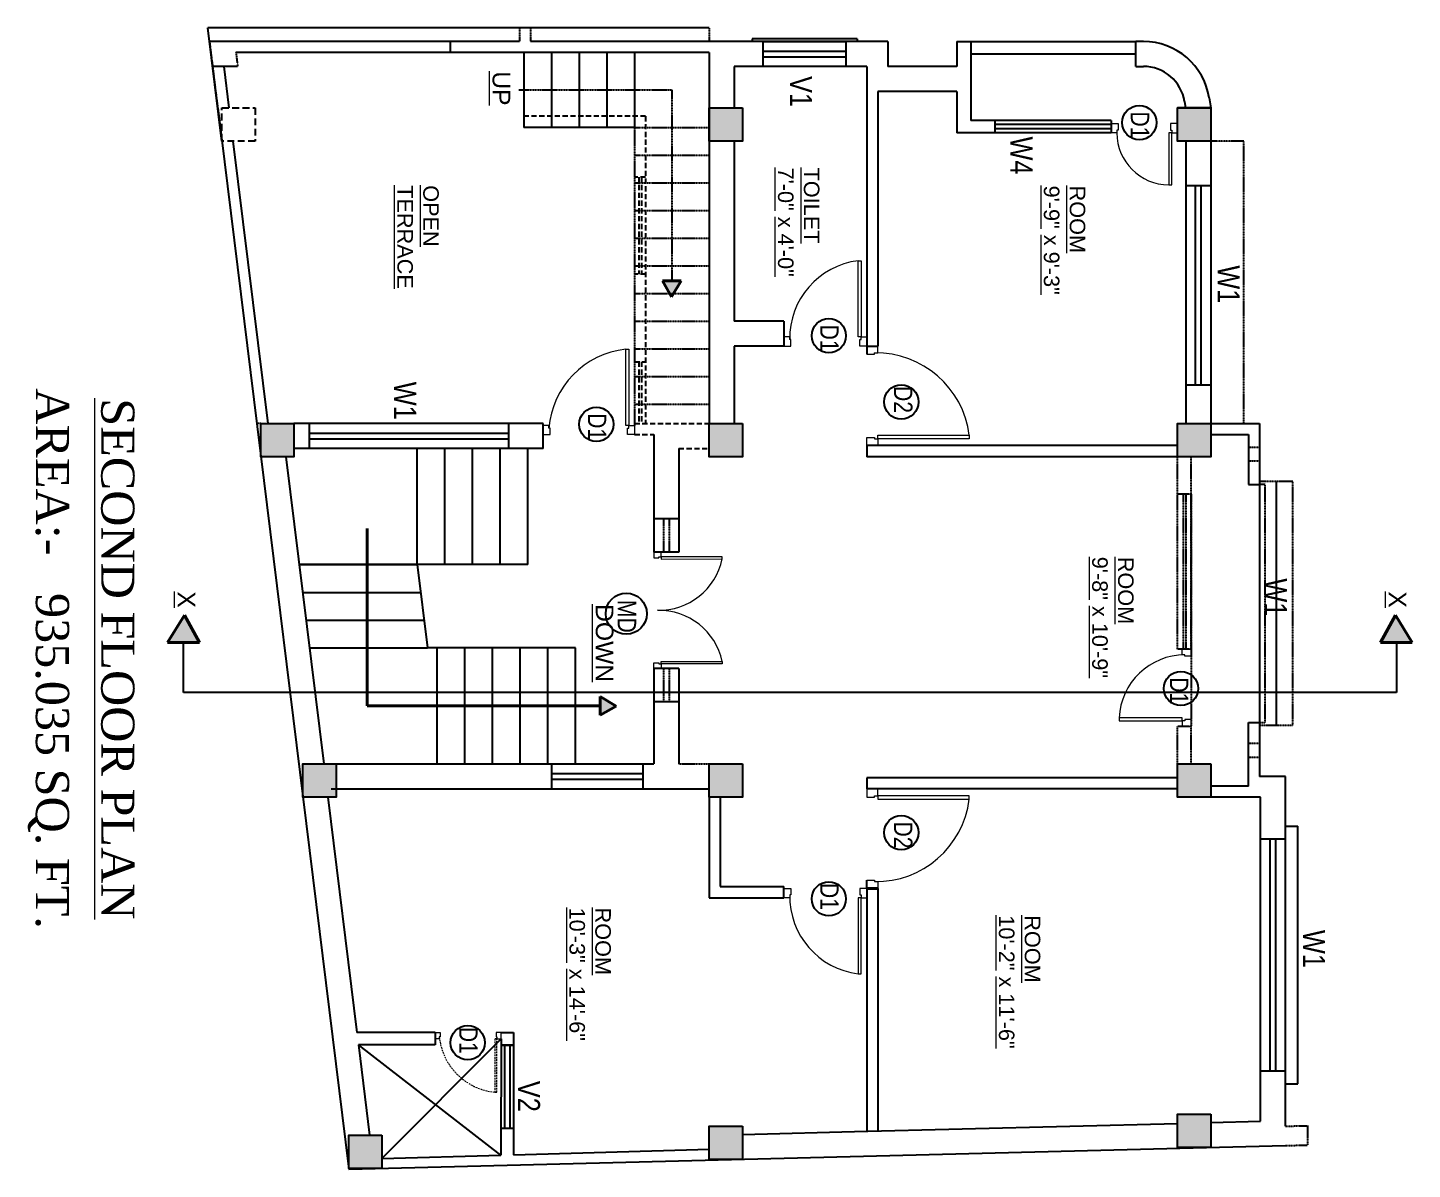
# Model space of a CAD drawing. Header units: inches. Extents: x -111 to 45239, y -6849 to 1261.
# Drawn here: x 19684 to 20184, y -1807 to -1394 of the extents above; entities that cross this region are included whole.
import ezdxf

# ---------------------------------------------------------------- set-up
doc = ezdxf.new("R2010")
doc.units = ezdxf.units.IN
doc.header["$LTSCALE"] = 0.5
doc.header["$MEASUREMENT"] = 0
for name, pattern in [('DASH', [0.35, 0.25, -0.1]), ('DASHED2', [0.375, 0.25, -0.125]), ('HIDDEN', [0.375, 0.25, -0.125])]:
    doc.linetypes.add(name, pattern=pattern)
for name, color, linetype, lineweight in [('door', 202, 'Continuous', 5), ('TEXT', 220, 'Continuous', 9), ('Text 0.200', 122, 'Continuous', 20), ('Toilet', 7, 'Continuous', 25), ('wall', 20, 'Continuous', 40)]:
    doc.layers.add(name, color=color, linetype=linetype, lineweight=lineweight)
doc.styles.add('ordinary', font='ARIALN.TTF')
doc.styles.get("Standard").update_dxf_attribs({"font": 'arial.ttf'})

msp = doc.modelspace()

# ---------------------------------------------------------------- hatches: boundary and pattern name
at = {"layer": 'Toilet'}
for points in [[(19942, -1435.12), (19942, -1423.12), (19930, -1423.12), (19930, -1435.12)], [(20111.25, -1435.12), (20111.25, -1423.12), (20099.25, -1423.12), (20099.25, -1435.12)], [(19779.91, -1549.12), (19779.91, -1537.12), (19767.91, -1537.12), (19767.91, -1549.12)], [(19942, -1549.12), (19942, -1537.12), (19930, -1537.12), (19930, -1549.12)], [(20111.25, -1549.12), (20111.25, -1537.12), (20099.25, -1537.12), (20099.25, -1549.12)], [(19795.11, -1672.12), (19795.11, -1660.12), (19783.11, -1660.12), (19783.11, -1672.12)], [(19942, -1672.12), (19942, -1660.12), (19930, -1660.12), (19930, -1672.12)], [(20111.25, -1672.12), (20111.25, -1660.12), (20099.25, -1660.12), (20099.25, -1672.12)], [(19942, -1802.97), (19942, -1790.97), (19930, -1790.97), (19930, -1802.97)], [(20111.25, -1798.69), (20111.25, -1786.69), (20099.25, -1786.69), (20099.25, -1798.69)], [(19811.72, -1806.26), (19811.72, -1794.26), (19799.72, -1794.26), (19799.72, -1806.26)]]:
    msp.add_hatch(color=1, dxfattribs=at).paths.add_polyline_path(points)
at = {"layer": 'wall', "ltscale": 5}
h = msp.add_hatch(color=2, dxfattribs=at)
h.dxf.hatch_style = 1
h.paths.add_polyline_path([(19916.31, -1491.37), (19919.89, -1485.62), (19913.1, -1485.62)])
h = msp.add_hatch(color=2, dxfattribs=at)
h.dxf.hatch_style = 1
h.paths.add_polyline_path([(19740.32, -1606.42), (19734.24, -1616.19), (19745.77, -1616.19)])
h = msp.add_hatch(color=2, dxfattribs=at)
h.dxf.hatch_style = 1
h.paths.add_polyline_path([(20178.04, -1606.42), (20184.12, -1616.19), (20172.59, -1616.19)])
h = msp.add_hatch(color=2, dxfattribs=at)
h.dxf.hatch_style = 1
h.paths.add_polyline_path([(19896.33, -1639.3), (19890.58, -1635.73), (19890.58, -1642.51)])

# ---------------------------------------------------------------- linework, layer by layer
at = {"layer": 'door', "ltscale": 0.5}
for p, q in [((20096.11, -1432.12), (20096.11, -1450.9)), ((20097.15, -1432.12), (20099.23, -1432.12)), ((20097.15, -1432.12), (20099.23, -1432.12)), ((20096.11, -1450.9), (20097.15, -1450.9)), ((19984.9, -1505.79), (19986.98, -1505.79)), ((19984.9, -1505.79), (19986.98, -1505.79)), ((19900.91, -1537.79), (19903, -1537.79)), ((19900.91, -1537.79), (19903, -1537.79)), ((19990.98, -1542.62), (19990.98, -1545.12)), ((19990.98, -1542.62), (19990.98, -1545.12)), ((19912.67, -1585.27), (19912.66, -1583.61)), ((19912.67, -1585.27), (19912.66, -1583.61)), ((19912.66, -1623.96), (19912.66, -1625.63)), ((19912.66, -1623.96), (19912.66, -1625.63)), ((20078.14, -1643.5), (20078.14, -1644.54)), ((20100.91, -1644.54), (20100.91, -1646.62)), ((20100.91, -1644.54), (20100.91, -1646.62)), ((19990.98, -1671.62), (19990.98, -1669.12)), ((19990.98, -1671.62), (19990.98, -1669.12)), ((19984.9, -1708.45), (19986.98, -1708.45)), ((19984.9, -1708.45), (19986.98, -1708.45)), ((19853.29, -1759.44), (19854.75, -1759.44)), ((19853.29, -1759.44), (19854.75, -1759.44))]:
    msp.add_line(p, q, dxfattribs=at)
for points in [[(20077.33, -1432.12), (20075.25, -1432.12), (20075.25, -1428.79), (20077.75, -1428.79), (20077.75, -1431.08), (20077.33, -1431.08)], [(20077.33, -1432.12), (20075.25, -1432.12), (20075.25, -1428.79), (20077.75, -1428.79), (20077.75, -1431.08), (20077.33, -1431.08)], [(19984.9, -1478.3), (19984.9, -1505.79), (19983.86, -1505.79), (19983.86, -1478.3)], [(19984.9, -1478.3), (19984.9, -1505.79), (19983.86, -1505.79), (19983.86, -1478.3)], [(19959.08, -1505.79), (19957, -1505.79), (19957, -1509.12), (19959.49, -1509.12), (19959.49, -1506.83), (19959.08, -1506.83)], [(19959.08, -1505.79), (19957, -1505.79), (19957, -1509.12), (19959.49, -1509.12), (19959.49, -1506.83), (19959.08, -1506.83)], [(19900.91, -1510.3), (19900.91, -1537.79), (19899.87, -1537.79), (19899.87, -1510.3)], [(19900.91, -1510.3), (19900.91, -1537.79), (19899.87, -1537.79), (19899.87, -1510.3)], [(19990.98, -1511.62), (19990.98, -1509.12), (19986.98, -1509.12), (19986.98, -1512.12), (19989.73, -1512.12), (19989.73, -1511.62)], [(19990.98, -1511.62), (19990.98, -1509.12), (19986.98, -1509.12), (19986.98, -1512.12), (19989.73, -1512.12), (19989.73, -1511.62)], [(19872.09, -1537.79), (19870.01, -1537.79), (19870.01, -1541.12), (19872.51, -1541.12), (19872.51, -1538.83), (19872.09, -1538.83)], [(19872.09, -1537.79), (19870.01, -1537.79), (19870.01, -1541.12), (19872.51, -1541.12), (19872.51, -1538.83), (19872.09, -1538.83)], [(20023.98, -1542.62), (19990.98, -1542.62), (19990.98, -1541.37), (20023.98, -1541.37)], [(20023.98, -1542.62), (19990.98, -1542.62), (19990.98, -1541.37), (20023.98, -1541.37)], [(19934.68, -1585.24), (19912.67, -1585.27), (19912.67, -1586.11), (19934.68, -1586.07)], [(19934.68, -1585.24), (19912.67, -1585.27), (19912.67, -1586.11), (19934.68, -1586.07)], [(20100.91, -1620.7), (20100.91, -1618.62), (20104.25, -1618.62), (20104.25, -1621.12), (20101.96, -1621.12), (20101.96, -1620.7)], [(20100.91, -1620.7), (20100.91, -1618.62), (20104.25, -1618.62), (20104.25, -1621.12), (20101.96, -1621.12), (20101.96, -1620.7)], [(19934.67, -1623.93), (19912.66, -1623.96), (19912.66, -1623.13), (19934.67, -1623.09)], [(19934.67, -1623.93), (19912.66, -1623.96), (19912.66, -1623.13), (19934.67, -1623.09)], [(20023.98, -1671.62), (19990.98, -1671.62), (19990.98, -1672.87), (20023.98, -1672.87)], [(20023.98, -1671.62), (19990.98, -1671.62), (19990.98, -1672.87), (20023.98, -1672.87)], [(19959.08, -1708.45), (19957, -1708.45), (19957, -1705.12), (19959.49, -1705.12), (19959.49, -1707.41), (19959.08, -1707.41)], [(19959.08, -1708.45), (19957, -1708.45), (19957, -1705.12), (19959.49, -1705.12), (19959.49, -1707.41), (19959.08, -1707.41)], [(19990.98, -1702.62), (19990.98, -1705.12), (19986.98, -1705.12), (19986.98, -1702.12), (19989.73, -1702.12), (19989.73, -1702.62)], [(19990.98, -1702.62), (19990.98, -1705.12), (19986.98, -1705.12), (19986.98, -1702.12), (19989.73, -1702.12), (19989.73, -1702.62)], [(19984.9, -1735.94), (19984.9, -1708.45), (19983.86, -1708.45), (19983.86, -1735.94)], [(19984.9, -1735.94), (19984.9, -1708.45), (19983.86, -1708.45), (19983.86, -1735.94)], [(19832.44, -1759.44), (19830.98, -1759.44), (19830.98, -1757.11), (19832.73, -1757.11), (19832.73, -1758.71), (19832.44, -1758.71)], [(19832.44, -1759.44), (19830.98, -1759.44), (19830.98, -1757.11), (19832.73, -1757.11), (19832.73, -1758.71), (19832.44, -1758.71)]]:
    msp.add_lwpolyline(points, close=True, dxfattribs=at)
for points in [[(20099.23, -1432.12), (20099.23, -1428.79), (20096.74, -1428.79), (20096.74, -1431.08), (20097.15, -1431.08), (20097.15, -1432.12)], [(20099.23, -1432.12), (20099.23, -1428.79), (20096.74, -1428.79), (20096.74, -1431.08), (20097.15, -1431.08), (20097.15, -1432.12)], [(20097.15, -1450.9), (20097.15, -1432.12), (20096.11, -1432.12), (20096.11, -1450.9)], [(20097.15, -1450.9), (20097.15, -1432.12), (20096.11, -1432.12), (20096.11, -1450.9)], [(19986.98, -1505.79), (19986.98, -1509.12), (19984.48, -1509.12), (19984.48, -1506.83), (19984.9, -1506.83), (19984.9, -1505.79)], [(19986.98, -1505.79), (19986.98, -1509.12), (19984.48, -1509.12), (19984.48, -1506.83), (19984.9, -1506.83), (19984.9, -1505.79)], [(19903, -1537.79), (19903, -1541.12), (19900.5, -1541.12), (19900.5, -1538.83), (19900.91, -1538.83), (19900.91, -1537.79)], [(19903, -1537.79), (19903, -1541.12), (19900.5, -1541.12), (19900.5, -1538.83), (19900.91, -1538.83), (19900.91, -1537.79)], [(19990.98, -1545.12), (19986.98, -1545.12), (19986.98, -1542.12), (19989.73, -1542.12), (19989.73, -1542.62), (19990.98, -1542.62)], [(19990.98, -1545.12), (19986.98, -1545.12), (19986.98, -1542.12), (19989.73, -1542.12), (19989.73, -1542.62), (19990.98, -1542.62)], [(19912.66, -1583.61), (19910, -1583.61), (19910, -1585.61), (19911.83, -1585.61), (19911.83, -1585.28), (19912.67, -1585.27)], [(19912.66, -1583.61), (19910, -1583.61), (19910, -1585.61), (19911.83, -1585.61), (19911.83, -1585.28), (19912.67, -1585.27)], [(19912.66, -1625.63), (19910, -1625.63), (19909.99, -1623.63), (19911.83, -1623.63), (19911.83, -1623.96), (19912.66, -1623.96)], [(19912.66, -1625.63), (19910, -1625.63), (19909.99, -1623.63), (19911.83, -1623.63), (19911.83, -1623.96), (19912.66, -1623.96)], [(20078.14, -1644.54), (20100.91, -1644.54), (20100.91, -1643.5), (20078.14, -1643.5)], [(20078.14, -1644.54), (20100.91, -1644.54), (20100.91, -1643.5), (20078.14, -1643.5)], [(20100.91, -1646.62), (20104.25, -1646.62), (20104.25, -1644.12), (20101.96, -1644.12), (20101.96, -1644.54), (20100.91, -1644.54)], [(20100.91, -1646.62), (20104.25, -1646.62), (20104.25, -1644.12), (20101.96, -1644.12), (20101.96, -1644.54), (20100.91, -1644.54)], [(19990.98, -1669.12), (19986.98, -1669.12), (19986.98, -1672.12), (19989.73, -1672.12), (19989.73, -1671.62), (19990.98, -1671.62)], [(19990.98, -1669.12), (19986.98, -1669.12), (19986.98, -1672.12), (19989.73, -1672.12), (19989.73, -1671.62), (19990.98, -1671.62)], [(19986.98, -1708.45), (19986.98, -1705.12), (19984.48, -1705.12), (19984.48, -1707.41), (19984.9, -1707.41), (19984.9, -1708.45)], [(19986.98, -1708.45), (19986.98, -1705.12), (19984.48, -1705.12), (19984.48, -1707.41), (19984.9, -1707.41), (19984.9, -1708.45)], [(19854.75, -1759.44), (19854.75, -1757.11), (19853, -1757.11), (19853, -1758.71), (19853.29, -1758.71), (19853.29, -1759.44)], [(19854.75, -1759.44), (19854.75, -1757.11), (19853, -1757.11), (19853, -1758.71), (19853.29, -1758.71), (19853.29, -1759.44)]]:
    msp.add_lwpolyline(points, dxfattribs=at)
at = {"layer": 'door', "linetype": 'DASHED2', "ltscale": 5}
msp.add_lwpolyline([(19853.29, -1778.69), (19853.29, -1759.44), (19852.56, -1759.44), (19852.56, -1778.69)], close=True, dxfattribs=at)
msp.add_lwpolyline([(19853.29, -1778.69), (19853.29, -1759.44), (19852.56, -1759.44), (19852.56, -1778.69)], close=True, dxfattribs=at)
at = {"layer": 'door', "ltscale": 0.5}
for centre, radius, start, end in [((20096.11, -1432.12), 18.78, 180, 270), ((19987.36, -1506.37), 28.28, 97.1036, 180.9404), ((19987.36, -1506.37), 28.28, 97.1036, 180.9404), ((19903.01, -1541.15), 31.01, 95.8088, 175.7143), ((19903.01, -1541.15), 31.01, 95.8088, 175.7143), ((19990.29, -1545.57), 33.95, 7.1036, 90.9404), ((19990.29, -1545.57), 33.95, 7.1036, 90.9404), ((19911.76, -1581.19), 23.43, 268.9456, 347.9801), ((19911.76, -1581.19), 23.43, 268.9456, 347.9801), ((19911.83, -1627.97), 23.36, 12.0604, 91.2274), ((19911.83, -1627.97), 23.36, 12.0604, 91.2274), ((20101.96, -1644.54), 23.84, 90, 177.4962), ((19990.29, -1668.67), 33.95, 269.0596, 352.8964), ((19990.29, -1668.67), 33.95, 269.0596, 352.8964), ((19987.36, -1707.88), 28.28, 179.0596, 262.8964), ((19987.36, -1707.88), 28.28, 179.0596, 262.8964)]:
    msp.add_arc(centre, radius, start, end, dxfattribs=at)
at = {"layer": 'door', "linetype": 'DASHED2', "ltscale": 5}
msp.add_arc((19854.68, -1756.43), 22.36, 185.8576, 264.5421, dxfattribs=at)
at = {"layer": 'Toilet'}
for p, q in [((19753.83, -1435.12), (19748.76, -1394.12)), ((19930, -1394.12), (19748.76, -1394.12)), ((19861.38, -1399.12), (19749.38, -1399.12)), ((19879, -1399.12), (19865.38, -1399.12)), ((19994.5, -1399.12), (19879, -1399.12)), ((19994.5, -1399.12), (19994.5, -1408.12)), ((20019.5, -1399.12), (20084.25, -1399.12)), ((20019.5, -1399.12), (20019.5, -1408.12)), ((20024.5, -1399.12), (20024.5, -1427.62)), ((20086.96, -1399.12), (20084.25, -1399.12)), ((20084.25, -1408.12), (20084.25, -1399.12)), ((19930, -1403.12), (19758.94, -1403.12)), ((19863, -1403.12), (19863, -1430.12)), ((19873, -1403.12), (19873, -1430.12)), ((19883, -1403.12), (19883, -1430.12)), ((19893, -1403.12), (19893, -1430.12)), ((19903, -1403.12), (19903, -1430.12)), ((19930, -1403.12), (19930, -1537.12)), ((20024.5, -1403.62), (20084.25, -1403.62)), ((19759.56, -1408.12), (19750.49, -1408.12)), ((19754.52, -1408.12), (19756.38, -1423.12)), ((19939, -1408.12), (19939, -1423.12)), ((19987, -1408.12), (19939, -1408.12)), ((19987, -1408.12), (19987, -1509.12)), ((20019.5, -1408.12), (19994.5, -1408.12)), ((20084.25, -1408.12), (20086.96, -1408.12)), ((20019.5, -1417.12), (19991, -1417.12)), ((19991, -1417.12), (19991, -1509.12)), ((20019.5, -1417.12), (20019.5, -1432.12)), ((20101.79, -1420.83), (20102.14, -1423.12)), ((20110.68, -1419.45), (20111.25, -1423.12)), ((19752.35, -1423.12), (19799.72, -1806.57)), ((20111.25, -1423.12), (20099.25, -1423.12)), ((19903, -1430.12), (19863, -1430.12)), ((20075.25, -1427.62), (20024.5, -1427.62)), ((20033.25, -1427.62), (20033.25, -1432.12)), ((20075.25, -1429.11), (20033.25, -1429.11)), ((20075.25, -1430.71), (20033.25, -1430.71)), ((20075.25, -1427.62), (20075.25, -1432.12)), ((19757.86, -1435.12), (19770.46, -1537.12)), ((19939, -1435.12), (19939, -1500.12)), ((20075.25, -1432.12), (20019.5, -1432.12)), ((20102.25, -1435.12), (20102.25, -1451.12)), ((20111.25, -1435.12), (20111.25, -1451.12)), ((19957, -1500.12), (19939, -1500.12)), ((19957, -1500.12), (19957, -1509.12)), ((19957, -1509.12), (19939, -1509.12)), ((19939, -1509.12), (19939, -1537.12)), ((19986.98, -1509.12), (19990.98, -1509.12)), ((19987, -1509.12), (19987, -1512.12)), ((20102.25, -1522.12), (20102.25, -1537.12)), ((20111.25, -1522.12), (20111.25, -1537.12)), ((19870.01, -1537.12), (19779.91, -1537.12)), ((19870.01, -1546.12), (19870.01, -1537.12)), ((19910, -1541.12), (19910, -1583.61)), ((20111.25, -1537.12), (20128.88, -1537.12)), ((20111.25, -1541.12), (20124.88, -1541.12)), ((20124.88, -1541.12), (20124.88, -1559.12)), ((20128.88, -1537.12), (20128.88, -1664.62)), ((19870.01, -1546.12), (19779.91, -1546.12)), ((19824.49, -1588.12), (19824.49, -1546.12)), ((19834.49, -1588.12), (19834.49, -1546.12)), ((19844.49, -1588.12), (19844.49, -1546.12)), ((19854.49, -1588.12), (19854.49, -1546.12)), ((19864.49, -1588.12), (19864.49, -1546.12)), ((19919, -1546.12), (19919, -1583.61)), ((20099.25, -1545.12), (19987, -1545.12)), ((19987, -1545.12), (19987, -1549.12)), ((19776.98, -1549.12), (19790.7, -1660.12)), ((19986.98, -1549.12), (19986.98, -1549.12)), ((20099.25, -1549.12), (19987, -1549.12)), ((20124.88, -1559.12), (20128.88, -1559.12)), ((20134.88, -1558.12), (20134.88, -1646.12)), ((19919, -1571.61), (19910, -1571.61)), ((19919, -1583.61), (19910, -1583.61)), ((19864.49, -1588.12), (19782.17, -1588.12)), ((19782.17, -1588.12), (19824.49, -1588.12)), ((19824.49, -1588.12), (19828.2, -1618.12)), ((19783.41, -1598.12), (19825.73, -1598.12)), ((19784.64, -1608.12), (19826.96, -1608.12)), ((19740.01, -1634.29), (19740.01, -1616.19)), ((20178.36, -1616.19), (20178.36, -1634.29)), ((19785.88, -1618.12), (19828.2, -1618.12)), ((19881.7, -1618.12), (19828.2, -1618.12)), ((19831.7, -1660.12), (19831.7, -1618.12)), ((19841.7, -1660.12), (19841.7, -1618.12)), ((19851.7, -1660.12), (19851.7, -1618.12)), ((19861.7, -1660.12), (19861.7, -1618.12)), ((19871.7, -1660.12), (19871.7, -1618.12)), ((19881.7, -1660.12), (19881.7, -1618.12)), ((19910, -1625.63), (19910, -1660.12)), ((19919, -1625.63), (19910, -1625.63)), ((19919, -1625.63), (19919, -1660.12)), ((20178.36, -1634.29), (19740.01, -1634.29)), ((19919, -1637.63), (19910, -1637.63)), ((20124.88, -1645.12), (20128.88, -1645.12)), ((20124.88, -1668.12), (20124.88, -1645.12)), ((19795.11, -1660.12), (19832.86, -1660.12)), ((19831.7, -1660.12), (19910, -1660.12)), ((19873, -1660.12), (19873, -1669.12)), ((19906, -1660.12), (19906, -1669.12)), ((20099.25, -1665.12), (19986.98, -1665.12)), ((19986.98, -1665.12), (19986.98, -1669.12)), ((20138.25, -1664.62), (20128.88, -1664.62)), ((20138.25, -1791), (20138.25, -1664.62)), ((19793.41, -1669.12), (19930, -1669.12)), ((20099.25, -1669.12), (19986.98, -1669.12)), ((20124.88, -1668.12), (20111.25, -1668.12)), ((19792.18, -1672.12), (19802.67, -1757.11)), ((19930, -1672.12), (19930, -1708.45)), ((19934, -1672.12), (19934, -1704.45)), ((20129.25, -1672.12), (20111.25, -1672.12)), ((20129.25, -1789.15), (20129.25, -1672.12)), ((20138.25, -1682.64), (20142.75, -1682.64)), ((20142.75, -1775.64), (20142.75, -1682.64)), ((19934, -1704.45), (19957, -1704.45)), ((19957, -1708.45), (19957, -1704.45)), ((19986.98, -1705.12), (19986.98, -1792.84)), ((19986.98, -1705.12), (19991, -1705.12)), ((19987, -1705.12), (19987, -1702.12)), ((19990.98, -1705.12), (19990.98, -1792.74)), ((19930, -1708.45), (19957, -1708.45)), ((19830.98, -1757.11), (19802.67, -1757.11)), ((19811.72, -1802.62), (19854.75, -1759.44)), ((19830.98, -1757.11), (19830.98, -1761.61)), ((19854.75, -1759.44), (19854.71, -1801.41)), ((19854.75, -1757.11), (19859.24, -1757.11)), ((19854.75, -1759.44), (19854.75, -1759.44)), ((19859.24, -1757.11), (19859.24, -1801.29)), ((19794.16, -1761.61), (19794.16, -1761.61)), ((19803.23, -1761.61), (19807.27, -1794.26)), ((19830.98, -1761.61), (19803.23, -1761.61)), ((19854.71, -1801.41), (19803.23, -1761.61)), ((19859.24, -1761.72), (19854.74, -1761.72)), ((20138.25, -1775.64), (20142.75, -1775.64)), ((19982.5, -1792.96), (20099.25, -1789.99)), ((20111.25, -1789.68), (20129.25, -1789.15)), ((19942, -1793.99), (19986.98, -1792.84)), ((19799.72, -1806.57), (20138.25, -1798)), ((19811.72, -1802.62), (19854.71, -1801.41)), ((19859.24, -1801.29), (19930.12, -1799.29))]:
    msp.add_line(p, q, dxfattribs=at)
at = {"layer": 'Toilet', "color": 1, "linetype": 'DASH', "ltscale": 0.1}
for p, q in [((19861.38, -1394.12), (19861.38, -1399.12)), ((19865.38, -1394.12), (19865.38, -1399.12)), ((19930, -1394.12), (19930, -1399.12)), ((19749.38, -1399.12), (19752.69, -1425.92)), ((19836.38, -1399.12), (19836.38, -1403.12)), ((19758.94, -1403.12), (19759.56, -1408.12)), ((19861.2, -1416.62), (19916.5, -1416.62)), ((19916.5, -1416.62), (19916.5, -1485.62)), ((19903, -1430.12), (19930, -1430.12)), ((19903, -1430.12), (19903, -1537.79)), ((20123.25, -1435.12), (20111.25, -1435.12)), ((20123.25, -1537.12), (20123.25, -1435.12)), ((19903, -1440.12), (19930, -1440.12)), ((19903, -1450.12), (19930, -1450.12)), ((19903, -1460.12), (19930, -1460.12)), ((19903, -1470.12), (19930, -1470.12)), ((19903, -1480.12), (19930, -1480.12)), ((19903, -1490.12), (19930, -1490.12)), ((19903, -1500.12), (19930, -1500.12)), ((19903, -1510.12), (19930, -1510.12)), ((19903, -1520.12), (19930, -1520.12)), ((19903, -1530.12), (19930, -1530.12)), ((19767.91, -1537.12), (19766.43, -1537.12)), ((20124.88, -1545.62), (20128.88, -1545.62)), ((20099.25, -1618.61), (20099.25, -1549.12)), ((20104.25, -1618.61), (20104.25, -1549.12)), ((20124.88, -1550.62), (20128.88, -1550.62)), ((20140.88, -1558.12), (20128.88, -1558.12)), ((20130.88, -1559.12), (20128.88, -1559.12)), ((20130.88, -1645.12), (20130.88, -1559.12)), ((20140.88, -1646.12), (20140.88, -1558.12)), ((20104.25, -1562.62), (20099.25, -1562.62)), ((20101.25, -1562.62), (20101.25, -1618.61)), ((20102.25, -1562.62), (20102.25, -1618.61)), ((20104.25, -1562.62), (20104.25, -1646.62)), ((19913.5, -1571.61), (19913.5, -1583.61)), ((19915.5, -1571.61), (19915.5, -1583.61)), ((20104.25, -1618.61), (20099.25, -1618.61)), ((19913.5, -1625.63), (19913.5, -1637.63)), ((19915.5, -1625.63), (19915.5, -1637.63)), ((20128.88, -1645.12), (20130.88, -1645.12)), ((20128.88, -1646.12), (20140.88, -1646.12)), ((20099.25, -1660.12), (20099.25, -1646.62)), ((20104.25, -1646.62), (20099.25, -1646.62)), ((20104.25, -1660.12), (20104.25, -1646.62)), ((20124.88, -1652.62), (20128.88, -1652.62)), ((19919, -1660.12), (19930, -1660.12)), ((20124.88, -1657.62), (20128.88, -1657.62)), ((20138.25, -1791), (20146.24, -1790.8)), ((20146.24, -1790.8), (20146.24, -1797.8)), ((20138.25, -1798), (20146.24, -1797.8))]:
    msp.add_line(p, q, dxfattribs=at)
at = {"layer": 'Toilet', "color": 3}
for p, q in [((19983.5, -1398.12), (19945.5, -1398.12)), ((19945.5, -1398.12), (19945.5, -1399.12)), ((19949.5, -1408.12), (19949.5, -1399.12)), ((19949.5, -1399.12), (19979.5, -1399.12)), ((19979.5, -1408.12), (19979.5, -1399.12)), ((19983.5, -1398.12), (19983.5, -1399.12)), ((19949.5, -1402.62), (19979.5, -1402.62)), ((19949.5, -1404.62), (19979.5, -1404.62)), ((19979.5, -1408.12), (19949.5, -1408.12)), ((20102.25, -1451.12), (20111.25, -1451.12)), ((20102.25, -1451.12), (20102.25, -1523.12)), ((20105.75, -1523.12), (20105.75, -1451.12)), ((20107.75, -1523.12), (20107.75, -1451.12)), ((20111.25, -1449.12), (20111.25, -1525.12)), ((20102.25, -1523.12), (20111.25, -1523.12)), ((19785.43, -1537.12), (19785.43, -1546.12)), ((19857.43, -1537.12), (19785.43, -1537.12)), ((19785.43, -1540.62), (19857.43, -1540.62)), ((19857.43, -1537.12), (19857.43, -1546.12)), ((19785.43, -1542.62), (19857.43, -1542.62)), ((19857.43, -1546.12), (19785.43, -1546.12)), ((19873, -1663.62), (19906, -1663.62)), ((19873, -1665.62), (19906, -1665.62)), ((20129.25, -1687.14), (20138.25, -1687.14)), ((20129.25, -1771.14), (20129.25, -1687.14)), ((20132.75, -1771.14), (20132.75, -1687.14)), ((20134.75, -1771.14), (20134.75, -1687.14)), ((20138.25, -1771.14), (20138.25, -1687.14)), ((19854.74, -1761.72), (19859.24, -1761.72)), ((19855.99, -1761.72), (19855.99, -1791.72)), ((19857.99, -1761.72), (19857.99, -1791.72)), ((20138.25, -1771.14), (20129.25, -1771.14)), ((19854.74, -1791.72), (19859.24, -1791.72))]:
    msp.add_line(p, q, dxfattribs=at)
at = {"layer": 'Toilet', "linetype": 'HIDDEN', "ltscale": 15}
for p, q in [((19907, -1426.12), (19863, -1426.12)), ((19907, -1426.12), (19907, -1537.12)), ((19907, -1448.12), (19903, -1448.12)), ((19904.5, -1448.12), (19904.5, -1483.12)), ((19905.5, -1448.12), (19905.5, -1483.12)), ((19907, -1483.12), (19903, -1483.12)), ((19903, -1514.79), (19907, -1514.79)), ((19904.5, -1514.79), (19904.5, -1537.12)), ((19905.5, -1514.79), (19905.5, -1537.12)), ((19903, -1537.12), (19930, -1537.12)), ((19903, -1541.12), (19910, -1541.12)), ((19919, -1546.12), (19930, -1546.12))]:
    msp.add_line(p, q, dxfattribs=at)
at = {"layer": 'Toilet', "linetype": 'HIDDEN', "ltscale": 20}
msp.add_lwpolyline([(19765.83, -1423.12), (19765.83, -1435.12), (19753.83, -1435.12), (19753.83, -1423.12)], close=True, dxfattribs=at)
at = {"layer": 'Toilet'}
for points in [[(19942, -1423.12), (19942, -1435.12), (19930, -1435.12), (19930, -1423.12)], [(20111.25, -1423.12), (20111.25, -1435.12), (20099.25, -1435.12), (20099.25, -1423.12)], [(19779.91, -1537.12), (19779.91, -1549.12), (19767.91, -1549.12), (19767.91, -1537.12)], [(19942, -1537.12), (19942, -1549.12), (19930, -1549.12), (19930, -1537.12)], [(20111.25, -1537.12), (20111.25, -1549.12), (20099.25, -1549.12), (20099.25, -1537.12)], [(19795.11, -1660.12), (19795.11, -1672.12), (19783.11, -1672.12), (19783.11, -1660.12)], [(19942, -1660.12), (19942, -1672.12), (19930, -1672.12), (19930, -1660.12)], [(20111.25, -1660.12), (20111.25, -1672.12), (20099.25, -1672.12), (20099.25, -1660.12)], [(19942, -1790.97), (19942, -1802.97), (19930, -1802.97), (19930, -1790.97)], [(20111.25, -1786.69), (20111.25, -1798.69), (20099.25, -1798.69), (20099.25, -1786.69)], [(19811.72, -1794.26), (19811.72, -1806.26), (19799.72, -1806.26), (19799.72, -1794.26)]]:
    msp.add_lwpolyline(points, close=True, dxfattribs=at)
for centre, radius in [((20085.47, -1428.39), 6.19), ((19973.22, -1505.39), 6.19), ((19999.4, -1529.31), 6.19), ((19889.23, -1537.39), 6.19), ((19900.01, -1605.84), 7.43), ((20100.51, -1632.86), 6.19), ((19999.4, -1684.93), 6.19), ((19973.22, -1708.86), 6.19), ((19842.73, -1760.84), 6.19)]:
    msp.add_circle(centre, radius, dxfattribs=at)
for radius in [24, 15]:
    msp.add_arc((20086.96, -1423.12), radius, 8.7916, 90, dxfattribs=at)
at = {"layer": 'wall', "color": 1, "ltscale": 5}
for p, q in [((19919.89, -1485.62), (19913.1, -1485.62)), ((19913.1, -1485.62), (19916.31, -1491.37)), ((19916.31, -1491.37), (19919.89, -1485.62)), ((19806.35, -1639.12), (19806.35, -1575.07)), ((19740.32, -1606.42), (19734.24, -1616.19)), ((19745.77, -1616.19), (19740.32, -1606.42)), ((20172.59, -1616.19), (20178.04, -1606.42)), ((20178.04, -1606.42), (20184.12, -1616.19)), ((19734.24, -1616.19), (19745.77, -1616.19)), ((20184.12, -1616.19), (20172.59, -1616.19)), ((19896.33, -1639.3), (19890.58, -1635.73)), ((19890.58, -1635.73), (19890.58, -1642.51)), ((19890.58, -1639.12), (19806.35, -1639.12)), ((19890.58, -1642.51), (19896.33, -1639.3))]:
    msp.add_line(p, q, dxfattribs=at)
at = {"layer": 'wall', "ltscale": 5}
msp.add_line((19986.98, -1705.12), (19990.98, -1705.12), dxfattribs=at)
msp.add_line((19986.98, -1705.12), (19990.98, -1705.12), dxfattribs=at)
msp.add_line((19986.98, -1705.12), (19990.98, -1705.12), dxfattribs=at)
msp.add_line((19986.98, -1705.12), (19990.98, -1705.12), dxfattribs=at)
msp.add_line((19986.98, -1705.12), (19990.98, -1705.12), dxfattribs=at)
msp.add_line((19986.98, -1705.12), (19990.98, -1705.12), dxfattribs=at)

# ---------------------------------------------------------------- texts
at = {"layer": 'door', "ltscale": 0.5, "rotation": 270, "style": 'ordinary'}
for s, insert, char_height, width, attachment_point in [('V1', (19959.19, -1411.58), 8, 4.3538, 7), ('D1', (20089.03, -1424.38), 6.664, 3.6268, 1), ('W4', (20038.87, -1433.43), 8, 4.3538, 7), ('W1', (20113.75, -1479.96), 8, 4.3538, 7), ('D1', (19976.78, -1501.38), 6.664, 3.6268, 1), ('W1', (19816.1, -1522.03), 8, 4.3538, 7), ('D2', (20003.45, -1533.33), 6.664, 3.6268, 3), ('D1', (19892.79, -1533.38), 6.664, 3.6268, 1), ('W1', (20130.78, -1593.06), 8, 4.3538, 7), ('MD', (19903.6, -1600.86), 6.664, 3.6268, 1), ('D1', (20096.51, -1628.8), 6.664, 3.6268, 7), ('D2', (20003.45, -1680.91), 6.664, 3.6268, 1), ('D1', (19976.78, -1712.86), 6.664, 3.6268, 3), ('W1', (20144.59, -1720.07), 8, 4.3538, 7), ('D1', (19846.29, -1764.85), 6.664, 3.6268, 3), ('V2', (19860.83, -1774.6), 8, 4.3538, 7)]:
    msp.add_mtext(s, dxfattribs=dict(at, insert=insert, char_height=char_height, width=width, attachment_point=attachment_point))
at = {"layer": 'TEXT', "rotation": 270}
for s, insert, char_height, width, attachment_point in [('{\\LUP }', (19851.61, -1422.24), 6.378, 70.6779, 9), ('{\\fArial TUR|b0|i0|c162|p34;\\LTOILET\\P\\fArial TUR|b0|i0|c0|p34;7\\fArial TUR|b0|i0|c162|p34;\'-\\fArial TUR|b0|i0|c0|p34;0\\fArial TUR|b0|i0|c162|p34;" x \\fArial TUR|b0|i0|c0|p34;4\\fArial TUR|b0|i0|c162|p34;\'-0"}', (19954.78, -1444.65), 5.60913, 62.1621, 7), ('{\\LOPEN\\PTERRACE}', (19817.21, -1451.03), 5.609, 62.1621, 7), ('{\\fArial TUR|b0|i0|c162|p34;\\LROOM\\P\\fArial TUR|b0|i0|c0|p34;9\\fArial TUR|b0|i0|c162|p34;\'-\\fArial TUR|b0|i0|c0|p34;9\\fArial TUR|b0|i0|c162|p34;" x \\fArial TUR|b0|i0|c0|p34;9\\fArial TUR|b0|i0|c162|p34;\'-\\fArial TUR|b0|i0|c0|p34;3\\fArial TUR|b0|i0|c162|p34;"}', (20050.87, -1451.16), 5.60913, 62.1621, 7), ('{\\fArial TUR|b0|i0|c162|p34;\\LROOM\\P\\fArial TUR|b0|i0|c0|p34;9\\fArial TUR|b0|i0|c162|p34;\'-\\fArial TUR|b0|i0|c0|p34;8\\fArial TUR|b0|i0|c162|p34;" x 1\\fArial TUR|b0|i0|c0|p34;0\\fArial TUR|b0|i0|c162|p34;\'-\\fArial TUR|b0|i0|c0|p34;9\\fArial TUR|b0|i0|c162|p34;"}', (20068.34, -1585.26), 5.60913, 62.1621, 7), ('{\\LX}', (19737.83, -1603.71), 6.378, 70.6779, 9), ('{\\LX}', (20175.55, -1603.71), 6.378, 70.6779, 9), ('{\\LDOWN\\fArial TUR|b0|i0|c162|p34; }', (19888.91, -1630.57), 6.3775, 70.6779, 9), ('{\\fArial TUR|b0|i0|c162|p34;\\LROOM\\P1\\fArial TUR|b0|i0|c0|p34;0\\fArial TUR|b0|i0|c162|p34;\'-\\fArial TUR|b0|i0|c0|p34;3\\fArial TUR|b0|i0|c162|p34;" x 1\\fArial TUR|b0|i0|c0|p34;4\\fArial TUR|b0|i0|c162|p34;\'-\\fArial TUR|b0|i0|c0|p34;6\\fArial TUR|b0|i0|c162|p34;"}', (19879.4, -1712), 5.60913, 62.1621, 7), ('{\\fArial TUR|b0|i0|c162|p34;\\LROOM\\P\\fArial TUR|b0|i0|c0|p34;10\\fArial TUR|b0|i0|c162|p34;\'-\\fArial TUR|b0|i0|c0|p34;2\\fArial TUR|b0|i0|c162|p34;" x 1\\fArial TUR|b0|i0|c0|p34;1\\fArial TUR|b0|i0|c162|p34;\'-\\fArial TUR|b0|i0|c0|p34;6\\fArial TUR|b0|i0|c162|p34;"}', (20034.62, -1714.79), 5.60913, 62.1621, 7)]:
    msp.add_mtext(s, dxfattribs=dict(at, insert=insert, char_height=char_height, width=width, attachment_point=attachment_point))
at = {"layer": 'Text 0.200', "ltscale": 10, "char_height": 12, "attachment_point": 2, "rotation": 270}
for s, insert, width in [('\\pi-60,l72;{\\fTimes New Roman|b0|i0|c0|p18;AREA:-^I  935.035 SQ. FT.}', (19698.64, -1616.04), 219.164), ('{\\fTimes New Roman|b0|i0|c0|p18;\\L\\PSECOND FLOOR PLAN}', (19742.27, -1622.15), 191.0164)]:
    msp.add_mtext(s, dxfattribs=dict(at, insert=insert, width=width))

doc.saveas('drawing.dxf')
